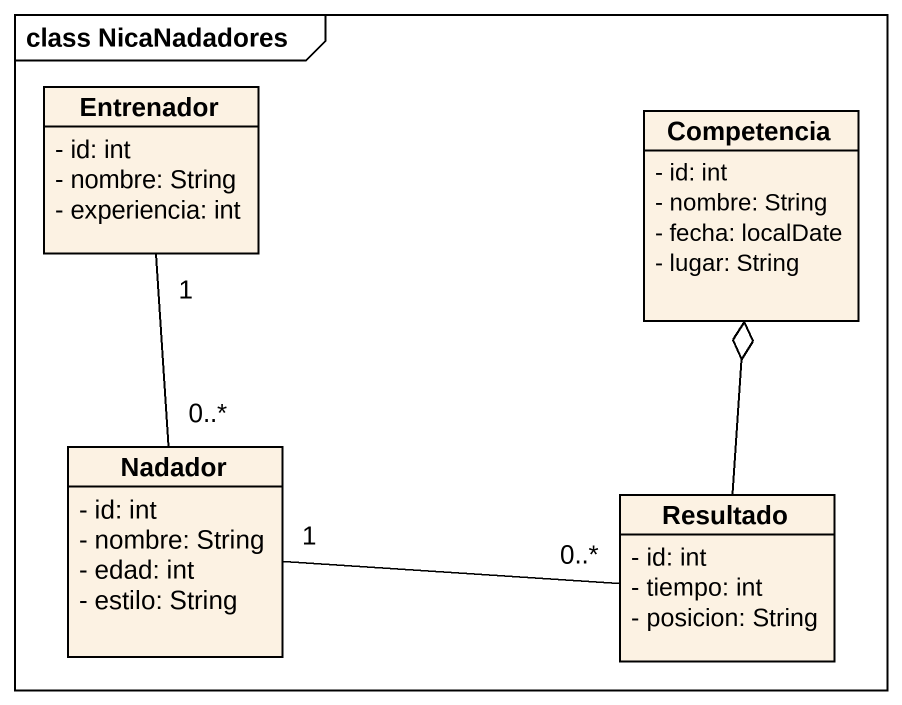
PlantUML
@startuml
mainframe class NicaNadadores
hide circle
hide empty members
skinparam classAttributeIconSize 0
class Entrenador {
  - id: int
  - nombre: String
  - experiencia: int
}
class Competencia {
  - id: int
  - nombre: String
  - fecha: localDate
  - lugar: String
}
class Nadador {
  - id: int
  - nombre: String
  - edad: int
  - estilo: String
}
class Resultado {
  - id: int
  - tiempo: int
  - posicion: String
}
Nadador "0..*" -up- "1" Entrenador
Nadador "1" -right- "0..*" Resultado
Resultado -up-o Competencia
@enduml
